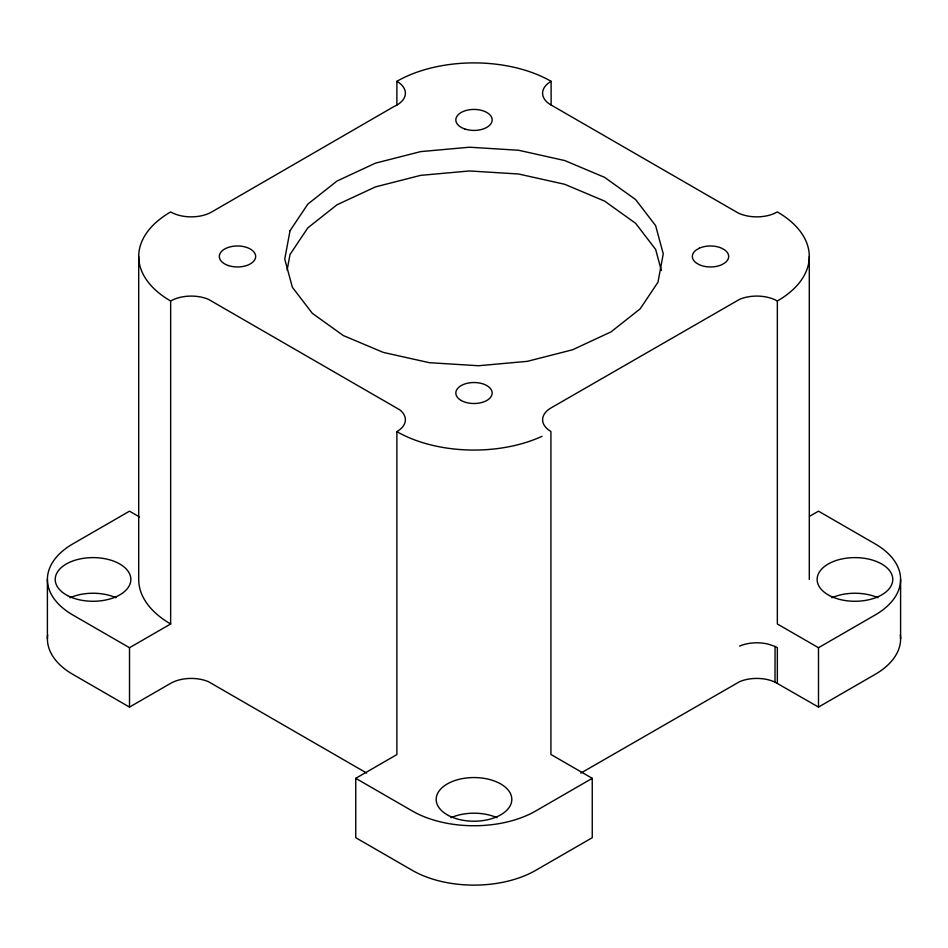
<?xml version="1.0" encoding="UTF-8"?>
<svg xmlns="http://www.w3.org/2000/svg" width="948" height="948" viewBox="0 0 948 948"><rect width="100%" height="100%" fill="white"/><g stroke="black" fill="none" stroke-linecap="round" stroke-linejoin="round"><path stroke-width="1.42" d="M551.12 105.086L551.12 81.338L547.754 83.661A29.08 16.791 0 0 0 549.532 104.09L737.805 212.79A29.08 16.791 0 0 0 773.165 213.952L777.348 211.949A109.067 62.971 0 0 1 777.348 301.002L777.348 623.974L818.491 647.721L875.04 615.062A87.252 50.374 0 0 0 875.04 543.82L818.491 511.173L809.533 516.328M809.296 579.441L809.296 256.47M739.606 646.05A29.08 16.791 0 0 1 768.52 644.225L775.061 646.465L775.002 682.122L818.491 707.09L875.04 674.443A87.252 50.374 0 0 0 900.327 634.864M287.126 270.062L290.029 254.467L307.839 227.852L336.978 204.804L375.455 186.898L420.651 175.356L469.473 170.96L518.615 174.005L564.712 184.291L604.623 201.118L635.634 223.325L655.637 249.419L661.349 270.559M777.348 301.002A29.08 16.791 0 0 0 739.606 299.319L551.333 407.747A29.08 16.791 0 0 0 550.918 431.494L550.918 754.466L592.251 778.332L592.251 837.7L535.703 870.359A87.252 50.374 0 0 1 412.297 870.359L355.749 837.7L355.749 778.332L396.88 754.584L396.88 431.613L398.918 430.297A29.08 16.791 0 0 0 399.831 409.868L208.489 299.367A29.08 16.791 0 0 0 170.652 301.002L170.652 623.974L129.509 647.721L72.96 615.062A87.252 50.374 0 0 1 72.96 543.82L129.509 511.173L139.486 516.933M47.673 634.864A87.252 50.374 0 0 0 72.96 674.443L129.509 707.09L170.652 683.342A29.08 16.791 0 0 1 208.489 681.707L366.663 773.058M592.251 778.332L535.703 810.99A87.252 50.374 0 0 1 412.297 810.99L355.749 778.332M580.78 773.13L739.606 681.671A29.08 16.791 0 0 1 775.002 682.122M775.061 646.465L777.348 647.721L777.348 683.342M900.6 579.441L900.6 638.822M818.491 647.721L818.491 707.09M551.12 81.338A109.067 62.971 0 0 0 396.88 81.338L396.88 105.086M138.704 256.47L138.704 579.441A109.067 62.971 0 0 0 170.652 623.974M129.509 647.721L129.509 707.09M47.4 579.441L47.4 638.822M170.652 301.002A109.067 62.971 0 0 1 170.652 211.949L171.256 212.281A29.08 16.791 0 0 0 212.364 211.594L393.953 106.555A29.08 16.791 0 0 0 396.88 81.338M542.007 436.317A109.067 62.971 0 0 1 396.88 431.613M69.974 597.773A37.813 21.828 0 0 1 116.012 597.726M831.894 597.773A37.813 21.828 0 0 1 877.931 597.726M450.94 817.721A37.813 21.828 0 0 1 496.965 817.674M290.029 230.72L284.744 259.088L292.363 287.28L312.366 313.361L343.377 335.58L383.288 352.407L429.385 362.693L478.527 365.738L527.349 361.33L572.545 349.788L611.022 331.883L640.161 308.847L657.971 282.231L663.256 253.863L655.637 225.671L635.634 199.578L604.623 177.359L564.712 160.544L518.615 150.258L469.473 147.213L420.651 151.609L375.455 163.151L336.978 181.056L307.839 204.104L290.029 230.72M699.351 248.186L696.022 250.13A18.178 10.499 0 0 0 696.164 262.916L699.541 264.836A18.178 10.499 0 0 0 721.665 264.753L725.007 262.809A18.178 10.499 0 0 0 724.865 250.035L721.487 248.103A18.178 10.499 0 0 0 699.351 248.186M228.397 265.558A18.178 10.499 0 0 0 255.664 256.47A18.178 10.499 0 0 0 228.397 247.381A18.178 10.499 0 0 0 228.397 265.558M461.321 400.542A18.178 10.499 0 0 0 491.621 395.6A18.178 10.499 0 0 0 469.047 382.921A18.178 10.499 0 0 0 461.321 400.542M464.911 129.011A18.178 10.499 0 0 0 492.178 119.922A18.178 10.499 0 0 0 464.911 110.833A18.178 10.499 0 0 0 464.911 129.011M67.545 595.569A37.813 21.828 0 0 0 129.971 584.134A37.813 21.828 0 0 0 81.599 558.633A37.813 21.828 0 0 0 67.545 595.569M829.464 595.569A37.813 21.828 0 0 0 891.89 584.134A37.813 21.828 0 0 0 843.53 558.633A37.813 21.828 0 0 0 829.464 595.569M448.511 815.517A37.813 21.828 0 0 0 510.925 804.082A37.813 21.828 0 0 0 462.565 778.581A37.813 21.828 0 0 0 448.511 815.517"/></g></svg>
